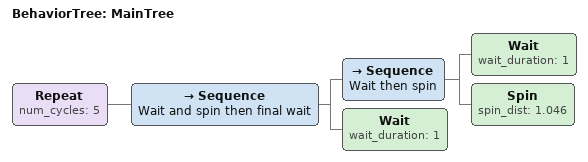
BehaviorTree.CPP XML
<!--
  This Behavior Tree drives in a square for odometry calibration experiments
-->

<root main_tree_to_execute="MainTree">
  <BehaviorTree ID="MainTree">
    <Repeat num_cycles="5">
      <Sequence name="Wait and spin then final wait">
        <Sequence name="Wait then spin">
          <Wait wait_duration="1"/>
          <Spin spin_dist="1.046"/>
        </Sequence>
        <Wait wait_duration="1"/>
      </Sequence>
    </Repeat>
  </BehaviorTree>
</root>
